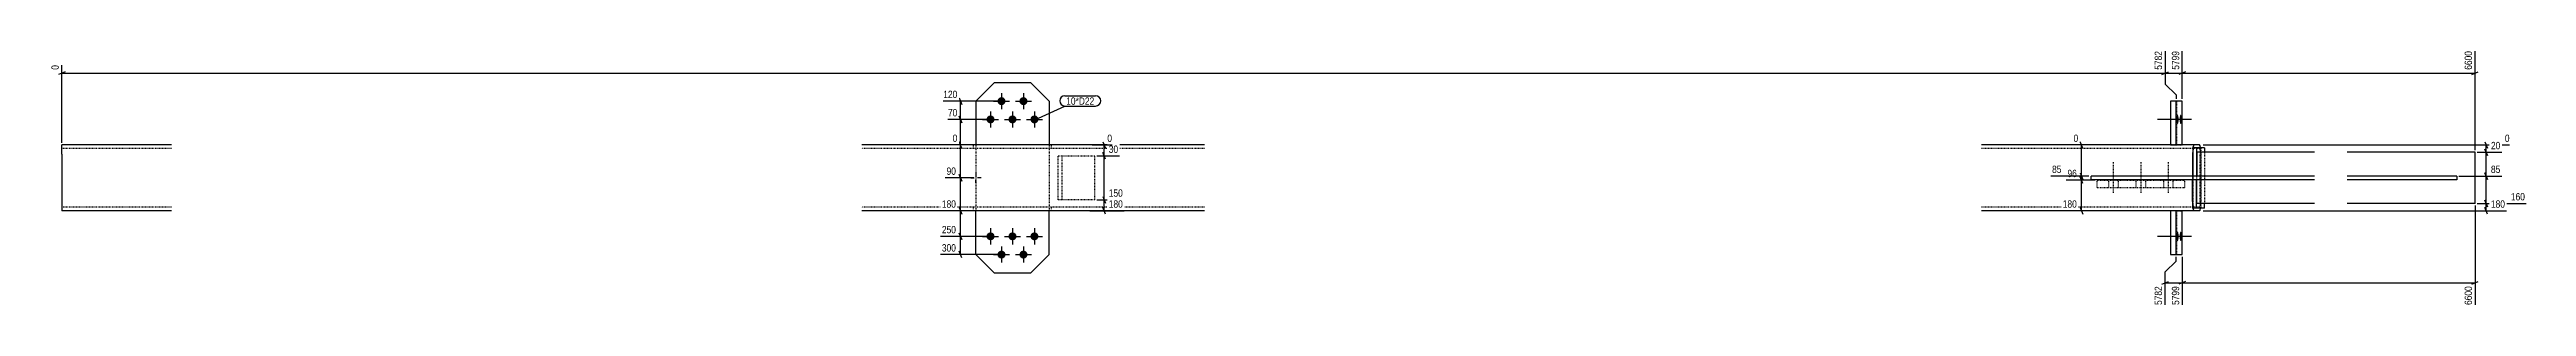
# Model space of a CAD drawing. Header units: millimetres. Extents: x 14 to 40214, y 9 to 1239.
# Drawn here: x 27298 to 34072, y 10 to 713 of the extents above; entities that cross this region are included whole.
import ezdxf

# ---------------------------------------------------------------- set-up
doc = ezdxf.new("R2010")
doc.units = ezdxf.units.MM
doc.linetypes.add('DXK_LINE_DOT2', pattern=[3.9198, 1.9599, -1.9599])
for name, color, linetype in [('MÅLSÆTNING', 7, 'Continuous'), ('STÅL', 7, 'Continuous'), ('TEKST', 7, 'Continuous')]:
    doc.layers.add(name, color=color, linetype=linetype)
doc.styles.add('Arial Narrow', font='ARIALN.TTF', dxfattribs={"height": 0.2})

msp = doc.modelspace()

# ---------------------------------------------------------------- hatches: boundary and pattern name
at = {"layer": 'STÅL', "linetype": 'Continuous'}
for points in [[(29901.5, 583.2, -1), (29901.5, 561.2, -1)], [(29961.5, 583.2, -1), (29961.5, 561.2, -1)], [(29871.5, 533.2, -1), (29871.5, 511.2, -1)], [(29931.5, 533.2, -1), (29931.5, 511.2, -1)], [(29991.5, 533.2, -1), (29991.5, 511.2, -1)], [(33115.1, 522.2), (33115.2, 524.9), (33115.4, 527.5), (33115.7, 529.8), (33116.1, 531.8), (33116.5, 533.4), (33117.1, 534.5), (33117.7, 535.1), (33118.3, 535.1), (33118.9, 534.5), (33119.4, 533.4), (33119.9, 531.8), (33120.3, 529.8), (33120.6, 527.5), (33120.8, 524.9), (33120.9, 522.2), (33120.8, 519.5), (33120.6, 516.9), (33120.3, 514.5), (33119.9, 512.5), (33119.4, 510.9), (33118.9, 509.8), (33118.3, 509.2), (33117.7, 509.2), (33117.1, 509.8), (33116.5, 510.9), (33116.1, 512.5), (33115.7, 514.5), (33115.4, 516.9), (33115.2, 519.5)], [(33123.7, 522.2), (33123.7, 524.9), (33123.9, 527.5), (33124.2, 529.8), (33124.6, 531.8), (33125.1, 533.4), (33125.6, 534.5), (33126.2, 535.1), (33126.8, 535.1), (33127.4, 534.5), (33127.9, 533.4), (33128.4, 531.8), (33128.8, 529.8), (33129.1, 527.5), (33129.3, 524.9), (33129.3, 522.2), (33129.3, 519.5), (33129.1, 516.9), (33128.8, 514.5), (33128.4, 512.5), (33127.9, 510.9), (33127.4, 509.8), (33126.8, 509.2), (33126.2, 509.2), (33125.6, 509.8), (33125.1, 510.9), (33124.6, 512.5), (33124.2, 514.5), (33123.9, 516.9), (33123.7, 519.5)], [(29871.5, 213.2, -1), (29871.5, 191.2, -1)], [(29931.5, 213.2, -1), (29931.5, 191.2, -1)], [(29991.5, 213.2, -1), (29991.5, 191.2, -1)], [(33115.1, 202.2), (33115.2, 204.9), (33115.4, 207.5), (33115.7, 209.8), (33116.1, 211.8), (33116.5, 213.4), (33117.1, 214.5), (33117.7, 215.1), (33118.3, 215.1), (33118.9, 214.5), (33119.4, 213.4), (33119.9, 211.8), (33120.3, 209.8), (33120.6, 207.5), (33120.8, 204.9), (33120.9, 202.2), (33120.8, 199.5), (33120.6, 196.9), (33120.3, 194.5), (33119.9, 192.5), (33119.4, 190.9), (33118.9, 189.8), (33118.3, 189.2), (33117.7, 189.2), (33117.1, 189.8), (33116.5, 190.9), (33116.1, 192.5), (33115.7, 194.5), (33115.4, 196.9), (33115.2, 199.5)], [(33123.7, 202.2), (33123.7, 204.9), (33123.9, 207.5), (33124.2, 209.8), (33124.6, 211.8), (33125.1, 213.4), (33125.6, 214.5), (33126.2, 215.1), (33126.8, 215.1), (33127.4, 214.5), (33127.9, 213.4), (33128.4, 211.8), (33128.8, 209.8), (33129.1, 207.5), (33129.3, 204.9), (33129.3, 202.2), (33129.3, 199.5), (33129.1, 196.9), (33128.8, 194.5), (33128.4, 192.5), (33127.9, 190.9), (33127.4, 189.8), (33126.8, 189.2), (33126.2, 189.2), (33125.6, 189.8), (33125.1, 190.9), (33124.6, 192.5), (33124.2, 194.5), (33123.9, 196.9), (33123.7, 199.5)], [(29901.5, 163.2, -1), (29901.5, 141.2, -1)], [(29961.5, 163.2, -1), (29961.5, 141.2, -1)]]:
    msp.add_hatch(color=96, dxfattribs=at).paths.add_polyline_path(points)

# ---------------------------------------------------------------- linework, layer by layer
at = {"layer": 'MÅLSÆTNING', "color": 7, "linetype": 'Continuous'}
for p, q in [((33083.7, 709.3), (33083.7, 619.1)), ((33130.8, 578.2), (33130.8, 709.3)), ((33130.8, 578.2), (33130.8, 709.3)), ((33931.5, 438.2), (33931.5, 709.3)), ((27340.5, 652.7), (27322.5, 645.5)), ((27331.5, 458.2), (27331.5, 670.9)), ((33074.7, 645.5), (33092.7, 652.7)), ((33083.7, 649.1), (33130.8, 649.1)), ((33083.7, 619.1), (33113.7, 589.1)), ((33083.7, 619.1), (33113.7, 589.1)), ((33139.8, 652.7), (33121.8, 645.5)), ((33139.8, 652.7), (33121.8, 645.5)), ((33130.8, 649.1), (33931.5, 649.1)), ((33922.5, 645.5), (33940.5, 652.7)), ((33113.7, 589.1), (33113.7, 578.2)), ((33113.7, 589.1), (33113.7, 578.2)), ((29865.5, 522.2), (29755.1, 522.2)), ((29786.1, 531.2), (29793.3, 513.2)), ((29789.7, 452.2), (29789.7, 522.2)), ((29825.5, 452.2), (29767.9, 452.2)), ((29825.5, 452.2), (29767.9, 452.2)), ((29793.3, 443.2), (29786.1, 461.2)), ((29793.3, 443.2), (29786.1, 461.2)), ((29789.7, 362.2), (29789.7, 452.2)), ((30162.5, 422.2), (30224.3, 422.2)), ((30185.6, 413.2), (30178.4, 431.2)), ((30182, 302.2), (30182, 422.2)), ((32894, 452.2), (32833.4, 452.2)), ((32858.8, 443.2), (32851.6, 461.2)), ((33188.1, 452.2), (34025.9, 452.2)), ((33937.5, 432.2), (34004.4, 432.2)), ((33958.5, 461.2), (33965.7, 443.2)), ((33965.7, 423.2), (33958.5, 441.2)), ((33958.5, 441.2), (33965.7, 423.2)), ((33962.1, 432.2), (33962.1, 452.2)), ((33962.1, 367.2), (33962.1, 432.2)), ((29825.5, 362.2), (29747.4, 362.2)), ((29825.5, 362.2), (29747.4, 362.2)), ((29786.1, 371.2), (29793.3, 353.2)), ((29793.3, 353.2), (29786.1, 371.2)), ((32875.5, 367.2), (32770.9, 367.2)), ((32892, 355.9), (32812.9, 355.9)), ((32851.6, 376.2), (32858.8, 358.2)), ((32858.8, 346.9), (32851.6, 364.9)), ((32858.8, 346.9), (32851.6, 364.9)), ((32855.2, 355.9), (32855.2, 367.2)), ((32855.2, 272.2), (32855.2, 355.9)), ((33887.5, 367.2), (34004.4, 367.2)), ((33887.5, 367.2), (34004.4, 367.2)), ((33965.7, 358.2), (33958.5, 376.2)), ((33958.5, 376.2), (33965.7, 358.2)), ((33962.1, 292.2), (33962.1, 367.2)), ((29825.5, 272.2), (29734.6, 272.2)), ((29786.1, 281.2), (29793.3, 263.2)), ((29789.7, 202.2), (29789.7, 272.2)), ((30143, 272.2), (30237.1, 272.2)), ((30162.5, 302.2), (30237.1, 302.2)), ((30162.5, 302.2), (30237.1, 302.2)), ((30178.4, 311.2), (30185.6, 293.2)), ((30178.4, 311.2), (30185.6, 293.2)), ((30185.6, 263.2), (30178.4, 281.2)), ((30182, 272.2), (30182, 302.2)), ((32894, 272.2), (32800.1, 272.2)), ((32851.6, 281.2), (32858.8, 263.2)), ((33188.1, 272.2), (34017.2, 272.2)), ((33931.5, 286.2), (33931.5, 14.4)), ((33937.5, 292.2), (34071.8, 292.2)), ((33937.5, 292.2), (34071.8, 292.2)), ((33965.7, 283.2), (33958.5, 301.2)), ((33958.5, 301.2), (33965.7, 283.2)), ((33965.7, 263.2), (33958.5, 281.2)), ((33962.1, 272.2), (33962.1, 292.2)), ((29793.3, 193.2), (29786.1, 211.2)), ((29786.1, 211.2), (29793.3, 193.2)), ((29865.5, 202.2), (29734.6, 202.2)), ((29865.5, 202.2), (29734.6, 202.2)), ((29895.5, 152.2), (29734.6, 152.2)), ((29793.3, 143.2), (29786.1, 161.2)), ((29789.7, 152.2), (29789.7, 202.2)), ((33113.7, 134.6), (33113.7, 146.2)), ((33130.8, 146.2), (33130.8, 14.4)), ((33130.8, 146.2), (33130.8, 14.4)), ((33074.7, 71), (33092.7, 78.2)), ((33083.7, 104.6), (33113.7, 134.6)), ((33083.7, 14.4), (33083.7, 104.6)), ((33083.7, 74.6), (33130.8, 74.6)), ((33139.8, 78.2), (33121.8, 71)), ((33139.8, 78.2), (33121.8, 71)), ((33130.8, 74.6), (33931.5, 74.6)), ((33922.5, 71), (33940.5, 78.2))]:
    msp.add_line(p, q, dxfattribs=at)
at = {"layer": 'STÅL', "color": 2, "linetype": 'Continuous'}
for p, q in [((29881.5, 622.2), (29831.5, 572.2)), ((29981.5, 622.2), (29881.5, 622.2)), ((30031.5, 572.2), (29981.5, 622.2)), ((29831.5, 572.2), (29831.5, 452.2)), ((30031.5, 572.2), (30031.5, 452.2)), ((33130.8, 572.2), (33098.8, 572.2)), ((33098.8, 572.2), (33098.8, 452.2)), ((33113.7, 452.2), (33113.7, 572.2)), ((33130.8, 452.2), (33130.8, 572.2)), ((27631.5, 452.2), (27331.5, 452.2)), ((27331.5, 427.2), (27331.5, 452.2)), ((27331.5, 427.2), (27331.5, 297.2)), ((30456.5, 452.2), (29519.5, 452.2)), ((33098.8, 452.2), (32581.5, 452.2)), ((33098.8, 452.2), (33113.7, 452.2)), ((33114.4, 452.2), (33113.7, 452.2)), ((33178.2, 452.2), (33114.4, 452.2)), ((33159.4, 436.7), (33159.2, 427.2)), ((33159.2, 427.2), (33159.2, 367.2)), ((33160.1, 444.9), (33159.4, 436.7)), ((33161.1, 450.3), (33160.1, 444.9)), ((33160.1, 444.7), (33160.1, 367.2)), ((33192, 444.7), (33160.1, 444.7)), ((33162.2, 452.2), (33161.1, 450.3)), ((33170.1, 444.7), (33170.1, 367.2)), ((33492, 432.2), (33170.2, 432.2)), ((33170.2, 432.2), (33170.2, 367.2)), ((33179.4, 450.3), (33178.2, 452.2)), ((33180.4, 444.9), (33179.4, 450.3)), ((33180.4, 444.7), (33180.4, 444.9)), ((33192, 444.7), (33192, 432.2)), ((33931.5, 432.2), (33581.5, 432.2)), ((33931.5, 292.2), (33931.5, 432.2)), ((32881.5, 357.2), (32881.5, 367.2)), ((33492, 367.2), (32881.5, 367.2)), ((33492, 357.2), (32881.5, 357.2)), ((33159.2, 297.2), (33159.2, 357.2)), ((33160.1, 279.7), (33160.1, 357.2)), ((33170.1, 279.7), (33170.1, 357.2)), ((33170.2, 292.2), (33170.2, 357.2)), ((33881.5, 367.2), (33581.5, 367.2)), ((33881.5, 357.2), (33581.5, 357.2)), ((33881.5, 367.2), (33881.5, 357.2)), ((27331.5, 297.2), (27331.5, 272.2)), ((27631.5, 272.2), (27331.5, 272.2)), ((30456.5, 272.2), (29519.5, 272.2)), ((29831.5, 152.2), (29831.5, 272.2)), ((30031.5, 152.2), (30031.5, 272.2)), ((33098.8, 272.2), (32581.5, 272.2)), ((33098.8, 272.2), (33098.8, 152.2)), ((33113.7, 272.2), (33098.8, 272.2)), ((33114.4, 272.2), (33113.7, 272.2)), ((33113.7, 152.2), (33113.7, 272.2)), ((33178.2, 272.2), (33114.4, 272.2)), ((33130.8, 152.2), (33130.8, 272.2)), ((33159.2, 297.2), (33159.4, 287.6)), ((33159.4, 287.6), (33160.1, 279.5)), ((33192, 279.7), (33160.1, 279.7)), ((33160.1, 279.5), (33161.1, 274.1)), ((33161.1, 274.1), (33162.2, 272.2)), ((33492, 292.2), (33170.2, 292.2)), ((33178.2, 272.2), (33179.4, 274.1)), ((33179.4, 274.1), (33180.4, 279.5)), ((33180.4, 279.5), (33180.4, 279.7)), ((33192, 279.7), (33192, 292.2)), ((33931.5, 292.2), (33581.5, 292.2)), ((29881.5, 102.2), (29831.5, 152.2)), ((29981.5, 102.2), (30031.5, 152.2)), ((33098.8, 152.2), (33130.8, 152.2)), ((29881.5, 102.2), (29981.5, 102.2))]:
    msp.add_line(p, q, dxfattribs=at)
at = {"layer": 'STÅL', "color": 96, "linetype": 'Continuous'}
for p, q in [((29871.5, 544.2), (29871.5, 500.2)), ((29879.5, 572.2), (29923.5, 572.2)), ((29901.5, 594.2), (29901.5, 550.2)), ((29931.5, 544.2), (29931.5, 500.2)), ((29939.5, 572.2), (29983.5, 572.2)), ((29961.5, 594.2), (29961.5, 550.2)), ((29991.5, 544.2), (29991.5, 500.2)), ((29849.5, 522.2), (29893.5, 522.2)), ((29909.5, 522.2), (29953.5, 522.2)), ((29969.5, 522.2), (30013.5, 522.2)), ((33147.8, 522.2), (33063.4, 522.2)), ((33156.3, 522.2), (33071.9, 522.2)), ((29817.5, 362.2), (29826.9, 362.2)), ((29831.5, 376.2), (29831.5, 366.9)), ((29831.5, 348.2), (29831.5, 357.5)), ((29845.5, 362.2), (29836.2, 362.2)), ((29871.5, 224.2), (29871.5, 180.2)), ((29931.5, 224.2), (29931.5, 180.2)), ((29991.5, 224.2), (29991.5, 180.2)), ((29849.5, 202.2), (29893.5, 202.2)), ((29879.5, 152.2), (29923.5, 152.2)), ((29901.5, 174.2), (29901.5, 130.2)), ((29909.5, 202.2), (29953.5, 202.2)), ((29939.5, 152.2), (29983.5, 152.2)), ((29961.5, 174.2), (29961.5, 130.2)), ((29969.5, 202.2), (30013.5, 202.2)), ((33147.8, 202.2), (33063.4, 202.2)), ((33156.3, 202.2), (33071.9, 202.2))]:
    msp.add_line(p, q, dxfattribs=at)
at = {"layer": 'STÅL', "color": 7, "linetype": 'DXK_LINE_DOT2'}
for p, q in [((33115.9, 452.2), (33115.9, 572.2)), ((27631.5, 442.2), (27331.5, 442.2)), ((30456.5, 442.2), (29519.5, 442.2)), ((29824.5, 442.2), (29824.5, 452.2)), ((29831.5, 452.2), (29831.5, 272.2)), ((30031.5, 452.2), (30031.5, 272.2)), ((30038.5, 442.2), (30038.5, 452.2)), ((30056.5, 302.2), (30056.5, 422.2)), ((30056.5, 422.2), (30156.5, 422.2)), ((30066.5, 422.2), (30066.5, 302.2)), ((30156.5, 302.2), (30156.5, 422.2)), ((33178.2, 442.2), (32581.5, 442.2)), ((33113.7, 452.2), (33098.8, 452.2)), ((33113.7, 452.2), (33130.8, 452.2)), ((33160.4, 427.2), (33160.5, 432.9)), ((33160.4, 297.2), (33160.4, 427.2)), ((33160.5, 432.9), (33160.9, 437.8)), ((33160.9, 437.8), (33161.5, 441)), ((33161.5, 441), (33162.2, 442.2)), ((33178.2, 442.2), (33178.9, 441)), ((33178.9, 441), (33179.5, 437.8)), ((33179.5, 437.8), (33179.9, 432.9)), ((33179.9, 432.9), (33180, 427.2)), ((33180, 297.2), (33180, 427.2)), ((33181, 436.7), (33180.4, 444.7)), ((33181.3, 427.2), (33181, 436.7)), ((33181.3, 297.2), (33181.3, 427.2)), ((33182.1, 279.7), (33182.1, 444.7)), ((33192, 432.2), (33192, 292.2)), ((32898, 335.9), (32898, 355.9)), ((32898, 355.9), (33138, 355.9)), ((33138, 335.9), (33138, 355.9)), ((33159.2, 367.2), (33159.2, 357.2)), ((33160.1, 367.2), (33160.1, 357.2)), ((33170.1, 367.2), (33170.1, 357.2)), ((33170.2, 357.2), (33170.2, 367.2)), ((27631.5, 282.2), (27331.5, 282.2)), ((30456.5, 282.2), (29519.5, 282.2)), ((29824.5, 272.2), (29824.5, 282.2)), ((30038.5, 272.2), (30038.5, 282.2)), ((30156.5, 302.2), (30056.5, 302.2)), ((33178.2, 282.2), (32581.5, 282.2)), ((32898, 335.9), (33138, 335.9)), ((33113.7, 272.2), (33098.8, 272.2)), ((33113.7, 272.2), (33130.8, 272.2)), ((33115.9, 152.2), (33115.9, 272.2)), ((33162.2, 272.2), (33130.8, 272.2)), ((33160.5, 291.4), (33160.4, 297.2)), ((33160.9, 286.6), (33160.5, 291.4)), ((33161.5, 283.3), (33160.9, 286.6)), ((33162.2, 282.2), (33161.5, 283.3)), ((33178.9, 283.3), (33178.2, 282.2)), ((33179.5, 286.6), (33178.9, 283.3)), ((33179.9, 291.4), (33179.5, 286.6)), ((33180, 297.2), (33179.9, 291.4)), ((33180.4, 279.7), (33181, 287.6)), ((33181, 287.6), (33181.3, 297.2))]:
    msp.add_line(p, q, dxfattribs=at)
at = {"layer": 'STÅL', "color": 96, "linetype": 'DXK_LINE_DOT2'}
for p, q in [((32930, 335.9), (32930, 355.9)), ((32943, 320.9), (32943, 405.9)), ((32956, 335.9), (32956, 355.9)), ((33005, 335.9), (33005, 355.9)), ((33018, 320.9), (33018, 405.9)), ((33031, 335.9), (33031, 355.9)), ((33080, 335.9), (33080, 355.9)), ((33093, 320.9), (33093, 405.9)), ((33106, 335.9), (33106, 355.9))]:
    msp.add_line(p, q, dxfattribs=at)

# ---------------------------------------------------------------- wipeouts: each hides what was drawn before it
at = {"color": 0}
msp.add_wipeout([(30155.3, 562.3), (30155.3, 583.3), (30078.5, 583.3), (30078.5, 562.3)], dxfattribs=at).dxf.layer = 'TEKST'

# ---------------------------------------------------------------- next in the draw order: wipeouts: each hides what was drawn before it
at = {"color": 0, "linetype": 'Continuous'}
for points in [[(33126.6, 713.5), (33097.2, 713.5), (33097.2, 653.9), (33126.6, 653.9)], [(33927.3, 713.5), (33897.9, 713.5), (33897.9, 653.9), (33927.3, 653.9)], [(29784.9, 526.4), (29784.9, 555.8), (29750.9, 555.8), (29750.9, 526.4)], [(29784.9, 456.4), (29784.9, 485.8), (29763.7, 485.8), (29763.7, 456.4)], [(34030.1, 456.4), (34030.1, 485.8), (34008.9, 485.8), (34008.9, 456.4)], [(30224.7, 426.4), (30224.7, 455.8), (30190.7, 455.8), (30190.7, 426.4)], [(32804.6, 371.4), (32804.6, 400.8), (32770.6, 400.8), (32770.6, 371.4)], [(29781.1, 276.4), (29781.1, 305.8), (29734.3, 305.8), (29734.3, 276.4)], [(30237.5, 306.4), (30237.5, 335.8), (30190.7, 335.8), (30190.7, 306.4)], [(32846.6, 276.4), (32846.6, 305.8), (32799.8, 305.8), (32799.8, 276.4)], [(34072.2, 296.4), (34072.2, 325.8), (34025.4, 325.8), (34025.4, 296.4)], [(29781.1, 206.4), (29781.1, 235.8), (29734.3, 235.8), (29734.3, 206.4)], [(33126.6, 69.8), (33097.2, 69.8), (33097.2, 10.2), (33126.6, 10.2)], [(33927.3, 69.8), (33897.9, 69.8), (33897.9, 10.2), (33927.3, 10.2)]]:
    msp.add_wipeout(points, dxfattribs=at).dxf.layer = 'MÅLSÆTNING'
at = {"color": 0}
msp.add_wipeout([(30155.3, 562.3), (30155.3, 583.3), (30078.5, 583.3), (30078.5, 562.3)], dxfattribs=at).dxf.layer = 'TEKST'

# ---------------------------------------------------------------- next in the draw order: linework, layer by layer
at = {"layer": 'MÅLSÆTNING', "color": 7, "linetype": 'Continuous'}
for p, q in [((33083.7, 709.3), (33083.7, 619.1)), ((27331.5, 649.1), (33083.7, 649.1)), ((33074.7, 645.5), (33092.7, 652.7)), ((29895.5, 572.2), (29742.3, 572.2)), ((29786.1, 581.2), (29793.3, 563.2)), ((29789.7, 522.2), (29789.7, 572.2)), ((29865.5, 522.2), (29755.1, 522.2)), ((29793.3, 513.2), (29786.1, 531.2)), ((30149.7, 452.2), (30203.8, 452.2)), ((30162.5, 422.2), (30224.3, 422.2)), ((30178.4, 461.2), (30185.6, 443.2)), ((30185.6, 413.2), (30178.4, 431.2)), ((30182, 422.2), (30182, 452.2)), ((33937.5, 432.2), (34004.4, 432.2)), ((29789.7, 272.2), (29789.7, 362.2)), ((32892, 355.9), (32812.9, 355.9)), ((29825.5, 272.2), (29734.6, 272.2)), ((29786.1, 281.2), (29793.3, 263.2))]:
    msp.add_line(p, q, dxfattribs=at)
at = {"layer": 'TEKST', "color": 7, "linetype": 'Continuous'}
for p, q in [((29992.5, 521.2), (30074.9, 558.7)), ((30074.9, 586.9), (30158.9, 586.9)), ((30074.9, 558.7), (30158.9, 558.7))]:
    msp.add_line(p, q, dxfattribs=at)
for centre, start, end in [((30074.9, 572.8), 90, 270), ((30158.9, 572.8), 270, 90)]:
    msp.add_arc(centre, 14.1, start, end, dxfattribs=at)

# ---------------------------------------------------------------- next in the draw order: texts
at = {"layer": 'MÅLSÆTNING', "color": 3, "linetype": 'Continuous', "style": 'Arial Narrow'}
for s, p in [('5799', (33122.4, 658.1)), ('6600', (33923.1, 658.1)), ('6600', (33923.1, 14.4))]:
    msp.add_text(s, height=20.04, rotation=90.00021, dxfattribs=at).set_placement(p)
for s, height, p in [('70', 20.04, (29755.1, 530.6)), ('0', 20, (29767.9, 460.6)), ('0', 20, (34013.1, 460.6)), ('30', 20.04, (30194.9, 430.6)), ('85', 20.04, (32774.8, 375.6)), ('180', 20.04, (29738.5, 280.6)), ('180', 20.04, (32804, 280.6))]:
    msp.add_text(s, height=height, dxfattribs=at).set_placement(p)
at = {"layer": 'TEKST', "color": 3, "style": 'Arial Narrow'}
msp.add_text('10*D22', height=20.04, dxfattribs=at).set_placement((30078.5, 562.3))

# ---------------------------------------------------------------- next in the draw order: wipeouts: each hides what was drawn before it
at = {"color": 0, "linetype": 'Continuous'}
for points in [[(30237.5, 276.4), (30237.5, 305.8), (30190.7, 305.8), (30190.7, 276.4)], [(34017.6, 276.4), (34017.6, 305.8), (33970.8, 305.8), (33970.8, 276.4)], [(29781.1, 156.4), (29781.1, 185.8), (29734.3, 185.8), (29734.3, 156.4)], [(33079.5, 69.8), (33050.1, 69.8), (33050.1, 10.2), (33079.5, 10.2)]]:
    msp.add_wipeout(points, dxfattribs=at).dxf.layer = 'MÅLSÆTNING'

# ---------------------------------------------------------------- next in the draw order: texts
at = {"layer": 'MÅLSÆTNING', "color": 3, "linetype": 'Continuous', "style": 'Arial Narrow'}
for s, p in [('150', (30194.9, 310.6)), ('180', (30194.9, 280.6)), ('180', (33975, 280.6)), ('160', (34029.6, 300.6)), ('250', (29738.5, 210.6)), ('300', (29738.5, 160.6))]:
    msp.add_text(s, height=20.04, dxfattribs=at).set_placement(p)
for s, p in [('5782', (33075.3, 14.4)), ('5799', (33122.4, 14.4))]:
    msp.add_text(s, height=20.04, rotation=90.00021, dxfattribs=at).set_placement(p)

# ---------------------------------------------------------------- next in the draw order: wipeouts: each hides what was drawn before it
at = {"color": 0, "linetype": 'Continuous'}
for points in [[(33079.5, 713.5), (33050.1, 713.5), (33050.1, 653.9), (33079.5, 653.9)], [(27327.3, 675.1), (27297.9, 675.1), (27297.9, 653.9), (27327.3, 653.9)], [(29784.9, 576.4), (29784.9, 605.8), (29738.1, 605.8), (29738.1, 576.4)], [(30208, 456.4), (30208, 485.8), (30186.8, 485.8), (30186.8, 456.4)], [(34004.8, 436.4), (34004.8, 465.8), (33970.8, 465.8), (33970.8, 436.4)], [(29781.1, 366.4), (29781.1, 395.8), (29747.1, 395.8), (29747.1, 366.4)], [(32846.6, 360.1), (32846.6, 389.5), (32812.6, 389.5), (32812.6, 360.1)], [(34004.8, 371.4), (34004.8, 400.8), (33970.8, 400.8), (33970.8, 371.4)]]:
    msp.add_wipeout(points, dxfattribs=at).dxf.layer = 'MÅLSÆTNING'

# ---------------------------------------------------------------- next in the draw order: linework, layer by layer
at = {"layer": 'MÅLSÆTNING', "color": 7, "linetype": 'Continuous'}
for p, q in [((32855.2, 367.2), (32855.2, 452.2)), ((32875.5, 367.2), (32770.9, 367.2)), ((32851.6, 376.2), (32858.8, 358.2))]:
    msp.add_line(p, q, dxfattribs=at)

# ---------------------------------------------------------------- next in the draw order: texts
at = {"layer": 'MÅLSÆTNING', "color": 3, "linetype": 'Continuous', "style": 'Arial Narrow'}
for s, height, p in [('5782', 20.04, (33075.3, 658.1)), ('0', 20, (27323.1, 658.1))]:
    msp.add_text(s, height=height, rotation=90.00021, dxfattribs=at).set_placement(p)
for s, height, p in [('120', 20.04, (29742.3, 580.6)), ('0', 20, (30191, 460.6)), ('20', 20.04, (33975, 440.6)), ('90', 20.04, (29751.3, 370.6)), ('96', 20.04, (32816.8, 364.3)), ('85', 20.04, (33975, 375.6))]:
    msp.add_text(s, height=height, dxfattribs=at).set_placement(p)

# ---------------------------------------------------------------- next in the draw order: wipeouts: each hides what was drawn before it
at = {"color": 0, "linetype": 'Continuous'}
msp.add_wipeout([(32850.4, 456.4), (32850.4, 485.8), (32829.2, 485.8), (32829.2, 456.4)], dxfattribs=at).dxf.layer = 'MÅLSÆTNING'

# ---------------------------------------------------------------- next in the draw order: texts
at = {"layer": 'MÅLSÆTNING', "color": 3, "linetype": 'Continuous', "style": 'Arial Narrow'}
msp.add_text('0', height=20, dxfattribs=at).set_placement((32833.4, 460.6))

doc.saveas('drawing.dxf')
